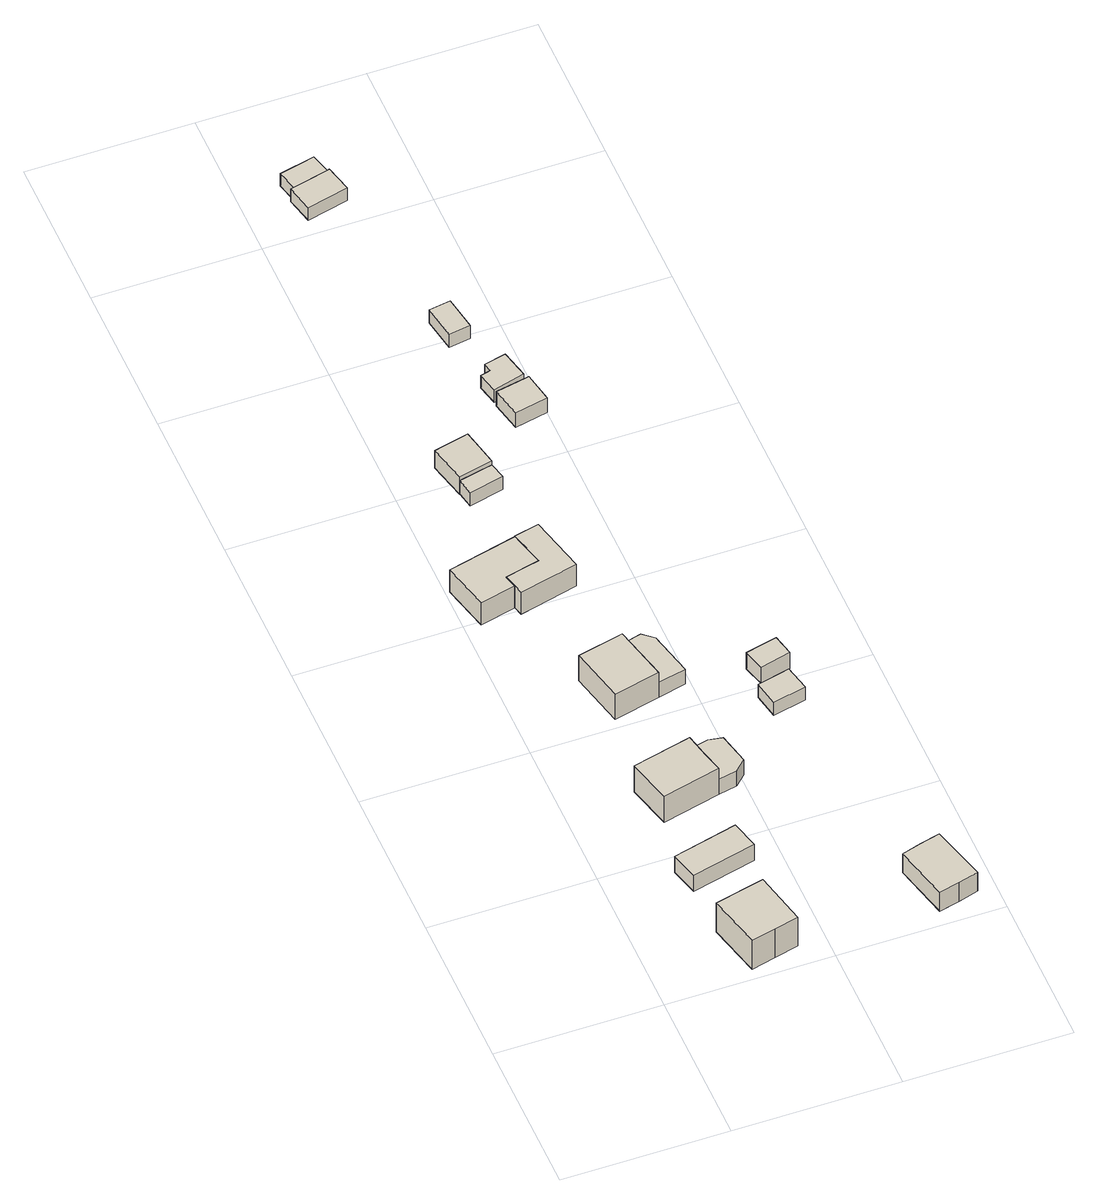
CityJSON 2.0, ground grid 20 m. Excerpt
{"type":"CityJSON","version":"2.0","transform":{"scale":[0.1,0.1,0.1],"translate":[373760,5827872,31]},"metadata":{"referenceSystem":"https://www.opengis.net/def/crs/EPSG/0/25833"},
"CityObjects":{
"building1":{"type":"Building","attributes":{"Gemeindeschluessel":"11000005","BezugspunktDach":"2200","function":"31001_1312","measuredHeight":5.58,"storeysAboveGround":1},"address":[{"country":"Germany","locality":"Berlin","thoroughfareNumber":"62","thoroughfareName":"Eiskellerweg"}],"geometry":[{"type":"Solid","lod":"1","boundaries":[[[[0,1,2,3,4]],[[5,6,7,8,9]],[[5,9,4,3]],[[6,5,3,2]],[[7,6,2,1]],[[8,7,1,0]],[[9,8,0,4]]]]}]},
"building2":{"type":"Building","attributes":{"Gemeindeschluessel":"11000005","BezugspunktDach":"2200","function":"31001_2463","measuredHeight":2.6,"storeysAboveGround":1},"address":[{"country":"Germany","locality":"Berlin","thoroughfareNumber":"62 (1)","thoroughfareName":"Eiskellerweg"}],"geometry":[{"type":"Solid","lod":"1","boundaries":[[[[10,11,12,13]],[[14,15,16,17]],[[14,17,13,12]],[[15,14,12,11]],[[16,15,11,10]],[[17,16,10,13]]]]}]},
"building3":{"type":"Building","attributes":{"Gemeindeschluessel":"11000005","BezugspunktDach":"2200","function":"31001_1312","measuredHeight":4.91,"storeysAboveGround":1},"address":[{"country":"Germany","locality":"Berlin","thoroughfareNumber":"64","thoroughfareName":"Eiskellerweg"}],"geometry":[{"type":"Solid","lod":"1","boundaries":[[[[18,19,20,21,22]],[[23,24,25,26,27]],[[23,27,22,21]],[[24,23,21,20]],[[25,24,20,19]],[[26,25,19,18]],[[27,26,18,22]]]]}]},
"building4":{"type":"Building","attributes":{"Gemeindeschluessel":"11000005","BezugspunktDach":"2200","function":"31001_1312","measuredHeight":3.49,"storeysAboveGround":1},"address":[{"country":"Germany","locality":"Berlin","thoroughfareNumber":"68","thoroughfareName":"Eiskellerweg"}],"geometry":[{"type":"Solid","lod":"1","boundaries":[[[[28,29,30,31,32,33]],[[34,35,36,37,38,39]],[[34,39,33,32]],[[35,34,32,31]],[[36,35,31,30]],[[37,36,30,29]],[[38,37,29,28]],[[39,38,28,33]]]]}]},
"building5":{"type":"Building","attributes":{"Gemeindeschluessel":"11000005","BezugspunktDach":"2200","function":"31001_1312","measuredHeight":5.01,"storeysAboveGround":1},"address":[{"country":"Germany","locality":"Berlin","thoroughfareNumber":"66","thoroughfareName":"Eiskellerweg"}],"geometry":[{"type":"Solid","lod":"1","boundaries":[[[[40,41,42,43,44]],[[45,46,47,48,49]],[[45,49,44,43]],[[46,45,43,42]],[[47,46,42,41]],[[48,47,41,40]],[[49,48,40,44]]]]}]},
"building6":{"type":"Building","attributes":{"Gemeindeschluessel":"11000005","BezugspunktDach":"2200","function":"51009_1610","measuredHeight":2.41,"storeysAboveGround":0},"address":[{"country":"Germany","locality":"Berlin"}],"geometry":[{"type":"Solid","lod":"1","boundaries":[[[[50,51,52,53,54,55]],[[56,57,58,59,25,23]],[[56,23,55,54]],[[57,56,54,53]],[[58,57,53,52]],[[59,58,52,51]],[[25,59,51,50]],[[23,25,50,55]]]]}]},
"building7":{"type":"Building","attributes":{"Gemeindeschluessel":"11000005","function":"51009_1610"},"address":[{"country":"Germany","locality":"Berlin"}],"children":["building7-1","building7-2"]},
"building7-1":{"type":"BuildingPart","attributes":{"BezugspunktDach":"2200","measuredHeight":3.53,"storeysAboveGround":0},"parents":["building7"],"geometry":[{"type":"Solid","lod":"1","boundaries":[[[[60,61,62,63,64,65,66]],[[67,68,69,70,71,72,73]],[[67,73,66,65]],[[68,67,65,64]],[[69,68,64,63]],[[70,69,63,62]],[[71,70,62,61]],[[72,71,61,60]],[[73,72,60,66]]]]}]},
"building7-2":{"type":"BuildingPart","attributes":{"BezugspunktDach":"2200","measuredHeight":2.69,"storeysAboveGround":0},"parents":["building7"],"geometry":[{"type":"Solid","lod":"1","boundaries":[[[[74,75,76,77]],[[69,70,67,68]],[[69,68,77,76]],[[70,69,76,75]],[[67,70,75,74]],[[68,67,74,77]]]]}]},
"building8":{"type":"Building","attributes":{"Gemeindeschluessel":"11000005","BezugspunktDach":"2200","function":"51009_1610","measuredHeight":2.35,"storeysAboveGround":0},"address":[{"country":"Germany","locality":"Berlin"}],"geometry":[{"type":"Solid","lod":"1","boundaries":[[[[78,79,80,81,82]],[[83,84,85,47,45]],[[83,45,82,81]],[[84,83,81,80]],[[85,84,80,79]],[[47,85,79,78]],[[45,47,78,82]]]]}]},
"building9":{"type":"Building","attributes":{"Gemeindeschluessel":"11000005","BezugspunktDach":"2200","function":"51009_1610","measuredHeight":2.15,"storeysAboveGround":0},"address":[{"country":"Germany","locality":"Berlin"}],"geometry":[{"type":"Solid","lod":"1","boundaries":[[[[86,87,88,89]],[[90,91,92,93]],[[90,93,89,88]],[[91,90,88,87]],[[92,91,87,86]],[[93,92,86,89]]]]}]},
"building10":{"type":"Building","attributes":{"Gemeindeschluessel":"11000005","BezugspunktDach":"2200","function":"31001_1312","measuredHeight":3.16,"storeysAboveGround":1},"address":[{"country":"Germany","locality":"Berlin","thoroughfareNumber":"70","thoroughfareName":"Eiskellerweg"}],"geometry":[{"type":"Solid","lod":"1","boundaries":[[[[94,95,96,97,98]],[[99,100,101,102,103]],[[99,103,98,97]],[[100,99,97,96]],[[101,100,96,95]],[[102,101,95,94]],[[103,102,94,98]]]]}]},
"building11":{"type":"Building","attributes":{"Gemeindeschluessel":"11000005","BezugspunktDach":"2200","function":"31001_1312","measuredHeight":3.63,"storeysAboveGround":1},"address":[{"country":"Germany","locality":"Berlin","thoroughfareNumber":"60","thoroughfareName":"Eiskellerweg"}],"geometry":[{"type":"Solid","lod":"1","boundaries":[[[[104,105,106,107,108,109]],[[110,111,112,113,114,115]],[[110,115,109,108]],[[111,110,108,107]],[[112,111,107,106]],[[113,112,106,105]],[[114,113,105,104]],[[115,114,104,109]]]]}]},
"building12":{"type":"Building","attributes":{"Gemeindeschluessel":"11000005","BezugspunktDach":"2200","function":"31001_1310","measuredHeight":2.1,"storeysAboveGround":1},"address":[{"country":"Germany","locality":"Berlin","thoroughfareNumber":"64 (1)","thoroughfareName":"Eiskellerweg"}],"geometry":[{"type":"Solid","lod":"1","boundaries":[[[[116,117,118,119]],[[120,121,122,123]],[[120,123,119,118]],[[121,120,118,117]],[[122,121,117,116]],[[123,122,116,119]]]]}]},
"building13":{"type":"Building","attributes":{"Gemeindeschluessel":"11000005","BezugspunktDach":"2200","function":"31001_1310","measuredHeight":3.1,"storeysAboveGround":1},"address":[{"country":"Germany","locality":"Berlin","thoroughfareNumber":"66 (1)","thoroughfareName":"Eiskellerweg"}],"geometry":[{"type":"Solid","lod":"1","boundaries":[[[[124,125,126,127]],[[128,129,130,131]],[[128,131,127,126]],[[129,128,126,125]],[[130,129,125,124]],[[131,130,124,127]]]]}]},
"building14":{"type":"Building","attributes":{"Gemeindeschluessel":"11000005","BezugspunktDach":"2200","function":"31001_1310","measuredHeight":2.37,"storeysAboveGround":1},"address":[{"country":"Germany","locality":"Berlin","thoroughfareNumber":"70 (1)","thoroughfareName":"Eiskellerweg"}],"geometry":[{"type":"Solid","lod":"1","boundaries":[[[[132,133,134,135]],[[136,137,138,139]],[[136,139,135,134]],[[137,136,134,133]],[[138,137,133,132]],[[139,138,132,135]]]]}]},
"building15":{"type":"Building","attributes":{"Gemeindeschluessel":"11000005","BezugspunktDach":"2200","function":"31001_1310","measuredHeight":2.06,"storeysAboveGround":1},"address":[{"country":"Germany","locality":"Berlin","thoroughfareNumber":"72 (1)","thoroughfareName":"Eiskellerweg"}],"geometry":[{"type":"Solid","lod":"1","boundaries":[[[[140,141,142,143,144,145]],[[146,147,148,149,150,151]],[[146,151,145,144]],[[147,146,144,143]],[[148,147,143,142]],[[149,148,142,141]],[[150,149,141,140]],[[151,150,140,145]]]]}]},
"building16":{"type":"Building","attributes":{"Gemeindeschluessel":"11000005","BezugspunktDach":"2200","function":"31001_1310","measuredHeight":2.15,"storeysAboveGround":1},"address":[{"country":"Germany","locality":"Berlin","thoroughfareNumber":"72 (2)","thoroughfareName":"Eiskellerweg"}],"geometry":[{"type":"Solid","lod":"1","boundaries":[[[[152,153,154,155]],[[156,157,158,159]],[[156,159,155,154]],[[157,156,154,153]],[[158,157,153,152]],[[159,158,152,155]]]]}]},
"building17":{"type":"Building","attributes":{"Gemeindeschluessel":"11000005","BezugspunktDach":"2200","function":"51009_1610","measuredHeight":2.06,"storeysAboveGround":0},"address":[{"country":"Germany","locality":"Berlin"}],"geometry":[{"type":"Solid","lod":"1","boundaries":[[[[160,161,162,163,164,165]],[[166,167,168,169,170,171]],[[166,171,165,164]],[[167,166,164,163]],[[168,167,163,162]],[[169,168,162,161]],[[170,169,161,160]],[[171,170,160,165]]]]}]},
"building18":{"type":"Building","attributes":{"Gemeindeschluessel":"11000005","BezugspunktDach":"2200","function":"31001_1000","measuredHeight":2.06,"storeysAboveGround":1},"address":[{"country":"Germany","locality":"Berlin","thoroughfareNumber":"74 (1)","thoroughfareName":"Eiskellerweg"}],"geometry":[{"type":"Solid","lod":"1","boundaries":[[[[164,163,172,173]],[[174,167,166,175]],[[174,175,173,172]],[[167,174,172,163]],[[166,167,163,164]],[[175,166,164,173]]]]}]}
},
"vertices":[
[106,9,53],[136,16,53],[165,23,53],[150,89,53],[90,75,53],[150,89,7],[165,23,7],[136,16,7],[106,9,7],[90,75,7],
[89,139,33],[167,158,33],[158,192,33],[80,173,33],[158,192,7],[167,158,7],[89,139,7],[80,173,7],
[96,245,50],[166,262,50],[159,289,50],[153,316,50],[82,299,50],[153,316,8],[159,289,8],[166,262,8],[96,245,8],[82,299,8],
[18,593,39],[61,603,39],[57,618,39],[99,628,39],[88,671,39],[4,651,39],[88,671,4],[99,628,4],[57,618,4],[61,603,4],[18,593,4],[4,651,4],
[102,408,46],[158,421,46],[150,455,46],[142,489,46],[86,476,46],[142,489,6],[150,455,6],[158,421,6],[102,408,6],[86,476,6],
[166,262,32],[189,267,32],[202,279,32],[193,318,32],[176,321,32],[153,316,32],[176,321,8],[193,318,8],[202,279,8],[189,267,8],
[61,603,40],[64,591,40],[135,608,40],[118,678,40],[88,671,40],[99,628,40],[57,618,40],[99,628,5],[88,671,5],[118,678,5],[135,608,5],[64,591,5],[61,603,5],[57,618,5],
[99,628,31],[135,608,31],[118,678,31],[88,671,31],
[158,421,30],[192,429,30],[179,484,30],[166,495,30],[142,489,30],[166,495,6],[179,484,6],[192,429,6],
[71,761,25],[113,771,25],[108,791,25],[67,782,25],[108,791,4],[113,771,4],[71,761,4],[67,782,4],
[67,782,31],[108,791,31],[103,815,31],[98,838,31],[56,828,31],[98,838,3],[103,815,3],[108,791,3],[67,782,3],[56,828,3],
[327,14,38],[352,20,38],[376,27,38],[358,95,38],[334,89,38],[310,82,38],[334,89,8],[358,95,8],[376,27,8],[352,20,8],[327,14,8],[310,82,8],
[265,351,27],[305,360,27],[298,391,27],[259,382,27],[298,391,6],[305,360,6],[265,351,6],[259,382,6],
[269,399,33],[306,408,33],[300,434,33],[262,425,33],[300,434,7],[306,408,7],[269,399,7],[262,425,7],
[160,853,25],[200,861,25],[193,898,25],[152,890,25],[193,898,2],[200,861,2],[160,853,2],[152,890,2],
[152,896,22],[190,906,22],[182,941,22],[156,935,22],[158,924,22],[146,921,22],[158,924,2],[156,935,2],[182,941,2],[190,906,2],[152,896,2],[146,921,2],
[136,990,22],[162,994,22],[155,1036,22],[129,1032,22],[155,1036,1],[162,994,1],[136,990,1],[129,1032,1],
[62,1221,21],[112,1233,21],[104,1266,21],[101,1265,21],[58,1255,21],[54,1254,21],[58,1255,1],[101,1265,1],[104,1266,1],[112,1233,1],[62,1221,1],[54,1254,1],
[95,1289,21],[52,1279,21],[95,1289,1],[52,1279,1]
]}
